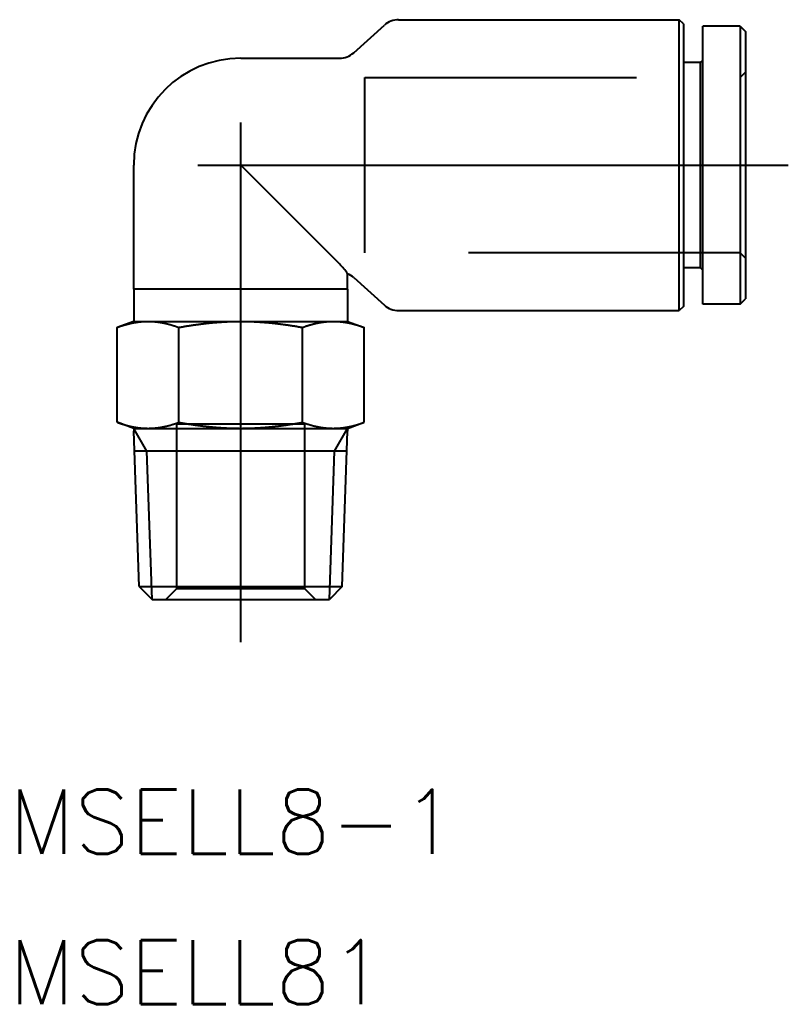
# Model space of a CAD drawing. Extents: x -10.3 to 61.2, y -18.9 to 29.1.
# Drawn here: x -10.33 to 25.6, y -18.92 to 27.1 of the extents above; entities that cross this region are included whole.
import ezdxf

# ---------------------------------------------------------------- set-up
doc = ezdxf.new("R2010")
doc.units = 0
doc.linetypes.add('CENTER', pattern=[50.8, 31.75, -6.35, 6.35, -6.35])
doc.linetypes.add('DASHED', pattern=[19.05, 12.7, -6.35])
doc.layers.get('0').update_dxf_attribs({"linetype": 'CONTINUOUS'})
doc.layers.add('CENTER', color=1, linetype='CENTER')
doc.styles.get("Standard").update_dxf_attribs({"font": 'txt.shx', "height": 3, "bigfont": 'bigfont.shx'})

msp = doc.modelspace()

# ---------------------------------------------------------------- linework, layer by layer
at = {"color": 7, "linetype": 'CONTINUOUS'}
for p, q in [((5.285229, 25.556706), (6.714771, 26.843294)), ((7.383736, 27.1), (20.5, 27.1)), ((20.5, 13.5), (20.5, 27.1)), ((20.7, 26.9), (20.5, 27.1)), ((20.7, 26.9), (20.7, 13.7)), ((21.6, 13.8), (21.6, 26.8)), ((23.35, 26.8), (21.6, 26.8)), ((23.35, 26.8), (23.35, 13.8)), ((23.35, 26.8), (23.6, 26.55)), ((23.6, 26.55), (23.6, 14.05)), ((0, 25.3), (4.616264, 25.3)), ((21.5, 25.1), (20.7, 25.1)), ((21.5, 25.1), (21.6, 25.2)), ((21.5, 15.5), (21.5, 25.1)), ((-5, 14.5), (-5, 20.3)), ((4.616264, 15.683736), (0, 20.3)), ((5, 14.5), (5, 15.223443)), ((21.5, 15.5), (20.7, 15.5)), ((21.5, 15.5), (21.6, 15.4)), ((5.285229, 15.043294), (6.714771, 13.756706)), ((-5, 14.5), (-5, 13)), ((-4.330127, 14.5), (-5, 14.5)), ((0, 14.5), (-4.330127, 14.5)), ((4.330127, 14.5), (0, 14.5)), ((5, 14.5), (4.330127, 14.5)), ((5, 14.5), (5, 13)), ((23.35, 13.8), (23.6, 14.05)), ((7.383736, 13.5), (20.5, 13.5)), ((20.7, 13.7), (20.5, 13.5)), ((23.35, 13.8), (21.6, 13.8)), ((-5, 13), (-5.773503, 12.718468)), ((-5, 13), (5, 13)), ((5, 13), (5.773503, 12.718468)), ((-5.773503, 8.281532), (-5.773503, 12.718468)), ((-2.886751, 8.281532), (-2.886751, 12.718468)), ((2.886751, 8.281532), (2.886751, 12.718468)), ((5.773503, 8.281532), (5.773503, 12.718468)), ((-5, 8), (-5.773503, 8.281532)), ((-5, 8), (5, 8)), ((-5, 8), (-5, 7.86453)), ((-4.746388, 0.602023), (-5, 7.86453)), ((4.746388, 0.602023), (5, 7.86453)), ((5, 8), (5.773503, 8.281532)), ((5, 8), (5, 7.86453)), ((4.967631, 6.937614), (-4.967631, 6.937614)), ((-4.746388, 0.602023), (4.746388, 0.602023)), ((-4.746388, 0.602023), (-4.144365, 0)), ((4.746388, 0.602023), (4.144365, 0)), ((-4.144365, 0), (4.144365, 0))]:
    msp.add_line(p, q, dxfattribs=at)
at = {"color": 3, "linetype": 'DASHED'}
for p, q in [((5.8, 24.4), (23.35, 24.4)), ((5.8, 16.2), (5.8, 24.4)), ((23.35, 24.4), (23.6, 24.65)), ((23.35, 16.2), (5.8, 16.2)), ((23.6, 15.95), (23.35, 16.2)), ((-3, 8.2), (-3, 0.5)), ((3, 8.2), (-3, 8.2)), ((3, 0.5), (3, 8.2)), ((-3, 0.5), (-3.5, 0)), ((3, 0.5), (-3, 0.5)), ((3.5, 0), (3, 0.5))]:
    msp.add_line(p, q, dxfattribs=at)
at = {"color": 3, "linetype": 'CONTINUOUS'}
for p, q in [((-4.386631, 6.937614), (-5, 8)), ((4.386631, 6.937614), (5, 8)), ((-4.144365, 0), (-4.386631, 6.937614)), ((4.144365, 0), (4.386631, 6.937614))]:
    msp.add_line(p, q, dxfattribs=at)
at = {"color": 7}
for points in [[(-5.7735, 12.7185, 0), (-5.75769, 12.7242, 0), (-5.74192, 12.7299, 0), (-5.72618, 12.7355, 0), (-5.71047, 12.741, 0), (-5.69479, 12.7465, 0), (-5.67914, 12.752, 0), (-5.66352, 12.7573, 0), (-5.64793, 12.7626, 0), (-5.63237, 12.7679, 0), (-5.61684, 12.7731, 0), (-5.60134, 12.7782, 0), (-5.58586, 12.7833, 0), (-5.57041, 12.7883, 0), (-5.55498, 12.7933, 0), (-5.53958, 12.7982, 0), (-5.52421, 12.8031, 0), (-5.50886, 12.8079, 0), (-5.49353, 12.8126, 0), (-5.47822, 12.8173, 0), (-5.46294, 12.8219, 0), (-5.44768, 12.8264, 0), (-5.43244, 12.831, 0), (-5.41721, 12.8354, 0), (-5.40201, 12.8398, 0), (-5.38683, 12.8441, 0), (-5.37166, 12.8484, 0), (-5.35651, 12.8526, 0), (-5.34138, 12.8568, 0), (-5.32627, 12.8609, 0), (-5.31117, 12.8649, 0), (-5.29608, 12.8689, 0), (-5.28101, 12.8728, 0), (-5.26595, 12.8767, 0), (-5.25091, 12.8805, 0), (-5.23588, 12.8842, 0), (-5.22086, 12.8879, 0), (-5.20585, 12.8916, 0), (-5.19085, 12.8952, 0), (-5.17586, 12.8987, 0), (-5.16088, 12.9022, 0), (-5.14591, 12.9056, 0), (-5.13095, 12.9089, 0), (-5.11599, 12.9122, 0), (-5.10104, 12.9154, 0), (-5.0861, 12.9186, 0), (-5.07116, 12.9217, 0), (-5.05622, 12.9248, 0), (-5.04129, 12.9278, 0), (-5.02636, 12.9307, 0), (-5.01144, 12.9336, 0), (-4.99651, 12.9365, 0), (-4.98159, 12.9392, 0), (-4.96667, 12.9419, 0), (-4.95175, 12.9446, 0), (-4.93682, 12.9472, 0), (-4.92189, 12.9497, 0), (-4.90697, 12.9522, 0), (-4.89203, 12.9546, 0), (-4.8771, 12.957, 0), (-4.86216, 12.9592, 0), (-4.84721, 12.9615, 0), (-4.83226, 12.9637, 0), (-4.8173, 12.9658, 0), (-4.80233, 12.9678, 0), (-4.78736, 12.9698, 0), (-4.77237, 12.9717, 0), (-4.75738, 12.9736, 0), (-4.74237, 12.9754, 0), (-4.72735, 12.9772, 0), (-4.71232, 12.9789, 0), (-4.69728, 12.9805, 0), (-4.68222, 12.982, 0), (-4.66715, 12.9835, 0), (-4.65207, 12.985, 0), (-4.63696, 12.9863, 0), (-4.62184, 12.9877, 0), (-4.60671, 12.9889, 0), (-4.59155, 12.9901, 0), (-4.57637, 12.9912, 0), (-4.56117, 12.9922, 0), (-4.54596, 12.9932, 0), (-4.53071, 12.9942, 0), (-4.51545, 12.995, 0), (-4.50016, 12.9958, 0), (-4.48485, 12.9965, 0), (-4.46951, 12.9972, 0), (-4.45414, 12.9978, 0), (-4.43875, 12.9983, 0), (-4.42332, 12.9987, 0), (-4.40787, 12.9991, 0), (-4.39239, 12.9994, 0), (-4.37687, 12.9997, 0), (-4.36132, 12.9999, 0), (-4.34574, 13, 0), (-4.33013, 13, 0)], [(-4.33013, 13, 0), (-4.31451, 13, 0), (-4.29893, 12.9999, 0), (-4.28338, 12.9997, 0), (-4.26787, 12.9994, 0), (-4.25238, 12.9991, 0), (-4.23693, 12.9987, 0), (-4.22151, 12.9983, 0), (-4.20611, 12.9978, 0), (-4.19075, 12.9972, 0), (-4.17541, 12.9965, 0), (-4.16009, 12.9958, 0), (-4.1448, 12.995, 0), (-4.12954, 12.9942, 0), (-4.1143, 12.9932, 0), (-4.09908, 12.9922, 0), (-4.08388, 12.9912, 0), (-4.06871, 12.9901, 0), (-4.05355, 12.9889, 0), (-4.03841, 12.9877, 0), (-4.02329, 12.9863, 0), (-4.00819, 12.985, 0), (-3.9931, 12.9835, 0), (-3.97803, 12.982, 0), (-3.96297, 12.9805, 0), (-3.94793, 12.9789, 0), (-3.9329, 12.9772, 0), (-3.91788, 12.9754, 0), (-3.90288, 12.9736, 0), (-3.88788, 12.9717, 0), (-3.8729, 12.9698, 0), (-3.85792, 12.9678, 0), (-3.84296, 12.9658, 0), (-3.828, 12.9637, 0), (-3.81304, 12.9615, 0), (-3.7981, 12.9592, 0), (-3.78316, 12.957, 0), (-3.76822, 12.9546, 0), (-3.75329, 12.9522, 0), (-3.73836, 12.9497, 0), (-3.72343, 12.9472, 0), (-3.70851, 12.9446, 0), (-3.69359, 12.9419, 0), (-3.67866, 12.9392, 0), (-3.66374, 12.9365, 0), (-3.64882, 12.9336, 0), (-3.63389, 12.9307, 0), (-3.61896, 12.9278, 0), (-3.60403, 12.9248, 0), (-3.5891, 12.9217, 0), (-3.57416, 12.9186, 0), (-3.55921, 12.9154, 0), (-3.54426, 12.9122, 0), (-3.52931, 12.9089, 0), (-3.51434, 12.9056, 0), (-3.49937, 12.9022, 0), (-3.48439, 12.8987, 0), (-3.4694, 12.8952, 0), (-3.4544, 12.8916, 0), (-3.4394, 12.8879, 0), (-3.42438, 12.8842, 0), (-3.40934, 12.8805, 0), (-3.3943, 12.8767, 0), (-3.37924, 12.8728, 0), (-3.36417, 12.8689, 0), (-3.34909, 12.8649, 0), (-3.33399, 12.8609, 0), (-3.31887, 12.8568, 0), (-3.30374, 12.8526, 0), (-3.28859, 12.8484, 0), (-3.27343, 12.8441, 0), (-3.25824, 12.8398, 0), (-3.24304, 12.8354, 0), (-3.22782, 12.831, 0), (-3.21258, 12.8264, 0), (-3.19731, 12.8219, 0), (-3.18203, 12.8173, 0), (-3.16672, 12.8126, 0), (-3.1514, 12.8079, 0), (-3.13604, 12.8031, 0), (-3.12067, 12.7982, 0), (-3.10527, 12.7933, 0), (-3.08984, 12.7883, 0), (-3.07439, 12.7833, 0), (-3.05892, 12.7782, 0), (-3.04341, 12.7731, 0), (-3.02788, 12.7679, 0), (-3.01232, 12.7626, 0), (-2.99673, 12.7573, 0), (-2.98112, 12.752, 0), (-2.96547, 12.7465, 0), (-2.94979, 12.741, 0), (-2.93408, 12.7355, 0), (-2.91834, 12.7299, 0), (-2.90256, 12.7242, 0), (-2.88675, 12.7185, 0)], [(-2.88675, 12.7185, 0), (-2.85513, 12.7242, 0), (-2.82358, 12.7299, 0), (-2.7921, 12.7355, 0), (-2.76068, 12.741, 0), (-2.72932, 12.7465, 0), (-2.69802, 12.752, 0), (-2.66679, 12.7573, 0), (-2.63561, 12.7626, 0), (-2.60449, 12.7679, 0), (-2.57343, 12.7731, 0), (-2.54242, 12.7782, 0), (-2.51147, 12.7833, 0), (-2.48056, 12.7883, 0), (-2.44971, 12.7933, 0), (-2.41892, 12.7982, 0), (-2.38816, 12.8031, 0), (-2.35746, 12.8079, 0), (-2.3268, 12.8126, 0), (-2.29619, 12.8173, 0), (-2.26563, 12.8219, 0), (-2.2351, 12.8264, 0), (-2.20462, 12.831, 0), (-2.17417, 12.8354, 0), (-2.14377, 12.8398, 0), (-2.1134, 12.8441, 0), (-2.08307, 12.8484, 0), (-2.05277, 12.8526, 0), (-2.02251, 12.8568, 0), (-1.99228, 12.8609, 0), (-1.96208, 12.8649, 0), (-1.93191, 12.8689, 0), (-1.90177, 12.8728, 0), (-1.87165, 12.8767, 0), (-1.84157, 12.8805, 0), (-1.8115, 12.8842, 0), (-1.78146, 12.8879, 0), (-1.75145, 12.8916, 0), (-1.72145, 12.8952, 0), (-1.69147, 12.8987, 0), (-1.66151, 12.9022, 0), (-1.63157, 12.9056, 0), (-1.60164, 12.9089, 0), (-1.57173, 12.9122, 0), (-1.54183, 12.9154, 0), (-1.51194, 12.9186, 0), (-1.48206, 12.9217, 0), (-1.45219, 12.9248, 0), (-1.42233, 12.9278, 0), (-1.39247, 12.9307, 0), (-1.36262, 12.9336, 0), (-1.33277, 12.9365, 0), (-1.30293, 12.9392, 0), (-1.27308, 12.9419, 0), (-1.24324, 12.9446, 0), (-1.21339, 12.9472, 0), (-1.18354, 12.9497, 0), (-1.15368, 12.9522, 0), (-1.12381, 12.9546, 0), (-1.09394, 12.957, 0), (-1.06406, 12.9592, 0), (-1.03417, 12.9615, 0), (-1.00426, 12.9637, 0), (-0.974343, 12.9658, 0), (-0.944408, 12.9678, 0), (-0.914457, 12.9698, 0), (-0.884488, 12.9717, 0), (-0.854498, 12.9736, 0), (-0.824487, 12.9754, 0), (-0.794453, 12.9772, 0), (-0.764394, 12.9789, 0), (-0.734309, 12.9805, 0), (-0.704196, 12.982, 0), (-0.674053, 12.9835, 0), (-0.64388, 12.985, 0), (-0.613674, 12.9863, 0), (-0.583433, 12.9877, 0), (-0.553157, 12.9889, 0), (-0.522842, 12.9901, 0), (-0.492489, 12.9912, 0), (-0.462094, 12.9922, 0), (-0.431656, 12.9932, 0), (-0.401174, 12.9942, 0), (-0.370645, 12.995, 0), (-0.340067, 12.9958, 0), (-0.30944, 12.9965, 0), (-0.278761, 12.9972, 0), (-0.248028, 12.9978, 0), (-0.21724, 12.9983, 0), (-0.186394, 12.9987, 0), (-0.155488, 12.9991, 0), (-0.124521, 12.9994, 0), (-0.093491, 12.9997, 0), (-0.062395, 12.9999, 0), (-0.031232, 13, 0), (0, 13, 0)], [(0, 13, 0), (0.031232, 13, 0), (0.062395, 12.9999, 0), (0.093491, 12.9997, 0), (0.124521, 12.9994, 0), (0.155488, 12.9991, 0), (0.186394, 12.9987, 0), (0.21724, 12.9983, 0), (0.248028, 12.9978, 0), (0.278761, 12.9972, 0), (0.30944, 12.9965, 0), (0.340067, 12.9958, 0), (0.370645, 12.995, 0), (0.401174, 12.9942, 0), (0.431656, 12.9932, 0), (0.462094, 12.9922, 0), (0.492489, 12.9912, 0), (0.522842, 12.9901, 0), (0.553157, 12.9889, 0), (0.583433, 12.9877, 0), (0.613674, 12.9863, 0), (0.64388, 12.985, 0), (0.674053, 12.9835, 0), (0.704196, 12.982, 0), (0.734309, 12.9805, 0), (0.764394, 12.9789, 0), (0.794453, 12.9772, 0), (0.824487, 12.9754, 0), (0.854498, 12.9736, 0), (0.884488, 12.9717, 0), (0.914457, 12.9698, 0), (0.944408, 12.9678, 0), (0.974343, 12.9658, 0), (1.00426, 12.9637, 0), (1.03417, 12.9615, 0), (1.06406, 12.9592, 0), (1.09394, 12.957, 0), (1.12381, 12.9546, 0), (1.15368, 12.9522, 0), (1.18354, 12.9497, 0), (1.21339, 12.9472, 0), (1.24324, 12.9446, 0), (1.27308, 12.9419, 0), (1.30293, 12.9392, 0), (1.33277, 12.9365, 0), (1.36262, 12.9336, 0), (1.39247, 12.9307, 0), (1.42233, 12.9278, 0), (1.45219, 12.9248, 0), (1.48206, 12.9217, 0), (1.51194, 12.9186, 0), (1.54183, 12.9154, 0), (1.57173, 12.9122, 0), (1.60164, 12.9089, 0), (1.63157, 12.9056, 0), (1.66151, 12.9022, 0), (1.69147, 12.8987, 0), (1.72145, 12.8952, 0), (1.75145, 12.8916, 0), (1.78146, 12.8879, 0), (1.8115, 12.8842, 0), (1.84157, 12.8805, 0), (1.87165, 12.8767, 0), (1.90177, 12.8728, 0), (1.93191, 12.8689, 0), (1.96208, 12.8649, 0), (1.99228, 12.8609, 0), (2.02251, 12.8568, 0), (2.05277, 12.8526, 0), (2.08307, 12.8484, 0), (2.1134, 12.8441, 0), (2.14377, 12.8398, 0), (2.17417, 12.8354, 0), (2.20462, 12.831, 0), (2.2351, 12.8264, 0), (2.26563, 12.8219, 0), (2.29619, 12.8173, 0), (2.3268, 12.8126, 0), (2.35746, 12.8079, 0), (2.38816, 12.8031, 0), (2.41892, 12.7982, 0), (2.44971, 12.7933, 0), (2.48056, 12.7883, 0), (2.51147, 12.7833, 0), (2.54242, 12.7782, 0), (2.57343, 12.7731, 0), (2.60449, 12.7679, 0), (2.63561, 12.7626, 0), (2.66679, 12.7573, 0), (2.69802, 12.752, 0), (2.72932, 12.7465, 0), (2.76068, 12.741, 0), (2.7921, 12.7355, 0), (2.82358, 12.7299, 0), (2.85513, 12.7242, 0), (2.88675, 12.7185, 0)], [(2.88675, 12.7185, 0), (2.90256, 12.7242, 0), (2.91834, 12.7299, 0), (2.93408, 12.7355, 0), (2.94979, 12.741, 0), (2.96547, 12.7465, 0), (2.98112, 12.752, 0), (2.99673, 12.7573, 0), (3.01232, 12.7626, 0), (3.02788, 12.7679, 0), (3.04341, 12.7731, 0), (3.05892, 12.7782, 0), (3.07439, 12.7833, 0), (3.08984, 12.7883, 0), (3.10527, 12.7933, 0), (3.12067, 12.7982, 0), (3.13604, 12.8031, 0), (3.1514, 12.8079, 0), (3.16672, 12.8126, 0), (3.18203, 12.8173, 0), (3.19731, 12.8219, 0), (3.21258, 12.8264, 0), (3.22782, 12.831, 0), (3.24304, 12.8354, 0), (3.25824, 12.8398, 0), (3.27343, 12.8441, 0), (3.28859, 12.8484, 0), (3.30374, 12.8526, 0), (3.31887, 12.8568, 0), (3.33399, 12.8609, 0), (3.34909, 12.8649, 0), (3.36417, 12.8689, 0), (3.37924, 12.8728, 0), (3.3943, 12.8767, 0), (3.40934, 12.8805, 0), (3.42438, 12.8842, 0), (3.4394, 12.8879, 0), (3.4544, 12.8916, 0), (3.4694, 12.8952, 0), (3.48439, 12.8987, 0), (3.49937, 12.9022, 0), (3.51434, 12.9056, 0), (3.52931, 12.9089, 0), (3.54426, 12.9122, 0), (3.55921, 12.9154, 0), (3.57416, 12.9186, 0), (3.5891, 12.9217, 0), (3.60403, 12.9248, 0), (3.61896, 12.9278, 0), (3.63389, 12.9307, 0), (3.64882, 12.9336, 0), (3.66374, 12.9365, 0), (3.67866, 12.9392, 0), (3.69359, 12.9419, 0), (3.70851, 12.9446, 0), (3.72343, 12.9472, 0), (3.73836, 12.9497, 0), (3.75329, 12.9522, 0), (3.76822, 12.9546, 0), (3.78316, 12.957, 0), (3.7981, 12.9592, 0), (3.81304, 12.9615, 0), (3.828, 12.9637, 0), (3.84296, 12.9658, 0), (3.85792, 12.9678, 0), (3.8729, 12.9698, 0), (3.88788, 12.9717, 0), (3.90288, 12.9736, 0), (3.91788, 12.9754, 0), (3.9329, 12.9772, 0), (3.94793, 12.9789, 0), (3.96297, 12.9805, 0), (3.97803, 12.982, 0), (3.9931, 12.9835, 0), (4.00819, 12.985, 0), (4.02329, 12.9863, 0), (4.03841, 12.9877, 0), (4.05355, 12.9889, 0), (4.06871, 12.9901, 0), (4.08388, 12.9912, 0), (4.09908, 12.9922, 0), (4.1143, 12.9932, 0), (4.12954, 12.9942, 0), (4.1448, 12.995, 0), (4.16009, 12.9958, 0), (4.17541, 12.9965, 0), (4.19075, 12.9972, 0), (4.20611, 12.9978, 0), (4.22151, 12.9983, 0), (4.23693, 12.9987, 0), (4.25238, 12.9991, 0), (4.26787, 12.9994, 0), (4.28338, 12.9997, 0), (4.29893, 12.9999, 0), (4.31451, 13, 0), (4.33013, 13, 0)], [(4.33013, 13, 0), (4.34574, 13, 0), (4.36132, 12.9999, 0), (4.37687, 12.9997, 0), (4.39239, 12.9994, 0), (4.40787, 12.9991, 0), (4.42332, 12.9987, 0), (4.43875, 12.9983, 0), (4.45414, 12.9978, 0), (4.46951, 12.9972, 0), (4.48485, 12.9965, 0), (4.50016, 12.9958, 0), (4.51545, 12.995, 0), (4.53071, 12.9942, 0), (4.54596, 12.9932, 0), (4.56117, 12.9922, 0), (4.57637, 12.9912, 0), (4.59155, 12.9901, 0), (4.60671, 12.9889, 0), (4.62184, 12.9877, 0), (4.63696, 12.9863, 0), (4.65207, 12.985, 0), (4.66715, 12.9835, 0), (4.68222, 12.982, 0), (4.69728, 12.9805, 0), (4.71232, 12.9789, 0), (4.72735, 12.9772, 0), (4.74237, 12.9754, 0), (4.75738, 12.9736, 0), (4.77237, 12.9717, 0), (4.78736, 12.9698, 0), (4.80233, 12.9678, 0), (4.8173, 12.9658, 0), (4.83226, 12.9637, 0), (4.84721, 12.9615, 0), (4.86216, 12.9592, 0), (4.8771, 12.957, 0), (4.89203, 12.9546, 0), (4.90697, 12.9522, 0), (4.92189, 12.9497, 0), (4.93682, 12.9472, 0), (4.95175, 12.9446, 0), (4.96667, 12.9419, 0), (4.98159, 12.9392, 0), (4.99651, 12.9365, 0), (5.01144, 12.9336, 0), (5.02636, 12.9307, 0), (5.04129, 12.9278, 0), (5.05622, 12.9248, 0), (5.07116, 12.9217, 0), (5.0861, 12.9186, 0), (5.10104, 12.9154, 0), (5.11599, 12.9122, 0), (5.13095, 12.9089, 0), (5.14591, 12.9056, 0), (5.16088, 12.9022, 0), (5.17586, 12.8987, 0), (5.19085, 12.8952, 0), (5.20585, 12.8916, 0), (5.22086, 12.8879, 0), (5.23588, 12.8842, 0), (5.25091, 12.8805, 0), (5.26595, 12.8767, 0), (5.28101, 12.8728, 0), (5.29608, 12.8689, 0), (5.31117, 12.8649, 0), (5.32627, 12.8609, 0), (5.34138, 12.8568, 0), (5.35651, 12.8526, 0), (5.37166, 12.8484, 0), (5.38683, 12.8441, 0), (5.40201, 12.8398, 0), (5.41721, 12.8354, 0), (5.43244, 12.831, 0), (5.44768, 12.8264, 0), (5.46294, 12.8219, 0), (5.47822, 12.8173, 0), (5.49353, 12.8126, 0), (5.50886, 12.8079, 0), (5.52421, 12.8031, 0), (5.53958, 12.7982, 0), (5.55498, 12.7933, 0), (5.57041, 12.7883, 0), (5.58586, 12.7833, 0), (5.60134, 12.7782, 0), (5.61684, 12.7731, 0), (5.63237, 12.7679, 0), (5.64793, 12.7626, 0), (5.66352, 12.7573, 0), (5.67914, 12.752, 0), (5.69479, 12.7465, 0), (5.71047, 12.741, 0), (5.72618, 12.7355, 0), (5.74192, 12.7299, 0), (5.75769, 12.7242, 0), (5.7735, 12.7185, 0)], [(-5.7735, 8.28153, 0), (-5.75769, 8.2758, 0), (-5.74192, 8.27013, 0), (-5.72618, 8.26452, 0), (-5.71047, 8.25897, 0), (-5.69479, 8.25348, 0), (-5.67914, 8.24804, 0), (-5.66352, 8.24267, 0), (-5.64793, 8.23735, 0), (-5.63237, 8.23209, 0), (-5.61684, 8.2269, 0), (-5.60134, 8.22176, 0), (-5.58586, 8.21667, 0), (-5.57041, 8.21165, 0), (-5.55498, 8.20669, 0), (-5.53958, 8.20178, 0), (-5.52421, 8.19693, 0), (-5.50886, 8.19214, 0), (-5.49353, 8.1874, 0), (-5.47822, 8.18273, 0), (-5.46294, 8.17811, 0), (-5.44768, 8.17355, 0), (-5.43244, 8.16905, 0), (-5.41721, 8.16461, 0), (-5.40201, 8.16022, 0), (-5.38683, 8.15589, 0), (-5.37166, 8.15162, 0), (-5.35651, 8.1474, 0), (-5.34138, 8.14325, 0), (-5.32627, 8.13915, 0), (-5.31117, 8.1351, 0), (-5.29608, 8.13112, 0), (-5.28101, 8.12719, 0), (-5.26595, 8.12332, 0), (-5.25091, 8.11951, 0), (-5.23588, 8.11576, 0), (-5.22086, 8.11206, 0), (-5.20585, 8.10842, 0), (-5.19085, 8.10484, 0), (-5.17586, 8.10131, 0), (-5.16088, 8.09785, 0), (-5.14591, 8.09444, 0), (-5.13095, 8.09109, 0), (-5.11599, 8.0878, 0), (-5.10104, 8.08456, 0), (-5.0861, 8.08138, 0), (-5.07116, 8.07826, 0), (-5.05622, 8.0752, 0), (-5.04129, 8.0722, 0), (-5.02636, 8.06926, 0), (-5.01144, 8.06637, 0), (-4.99651, 8.06354, 0), (-4.98159, 8.06077, 0), (-4.96667, 8.05806, 0), (-4.95175, 8.05541, 0), (-4.93682, 8.05282, 0), (-4.92189, 8.05029, 0), (-4.90697, 8.04782, 0), (-4.89203, 8.0454, 0), (-4.8771, 8.04305, 0), (-4.86216, 8.04075, 0), (-4.84721, 8.03852, 0), (-4.83226, 8.03634, 0), (-4.8173, 8.03423, 0), (-4.80233, 8.03218, 0), (-4.78736, 8.03019, 0), (-4.77237, 8.02825, 0), (-4.75738, 8.02638, 0), (-4.74237, 8.02458, 0), (-4.72735, 8.02283, 0), (-4.71232, 8.02114, 0), (-4.69728, 8.01952, 0), (-4.68222, 8.01796, 0), (-4.66715, 8.01646, 0), (-4.65207, 8.01503, 0), (-4.63696, 8.01366, 0), (-4.62184, 8.01235, 0), (-4.60671, 8.0111, 0), (-4.59155, 8.00992, 0), (-4.57637, 8.00881, 0), (-4.56117, 8.00776, 0), (-4.54596, 8.00677, 0), (-4.53071, 8.00585, 0), (-4.51545, 8.00499, 0), (-4.50016, 8.0042, 0), (-4.48485, 8.00348, 0), (-4.46951, 8.00283, 0), (-4.45414, 8.00224, 0), (-4.43875, 8.00172, 0), (-4.42332, 8.00126, 0), (-4.40787, 8.00088, 0), (-4.39239, 8.00056, 0), (-4.37687, 8.00032, 0), (-4.36132, 8.00014, 0), (-4.34574, 8.00004, 0), (-4.33013, 8, 0)], [(-4.33013, 8, 0), (-4.31451, 8.00004, 0), (-4.29893, 8.00014, 0), (-4.28338, 8.00032, 0), (-4.26787, 8.00056, 0), (-4.25238, 8.00088, 0), (-4.23693, 8.00126, 0), (-4.22151, 8.00172, 0), (-4.20611, 8.00224, 0), (-4.19075, 8.00283, 0), (-4.17541, 8.00348, 0), (-4.16009, 8.0042, 0), (-4.1448, 8.00499, 0), (-4.12954, 8.00585, 0), (-4.1143, 8.00677, 0), (-4.09908, 8.00776, 0), (-4.08388, 8.00881, 0), (-4.06871, 8.00992, 0), (-4.05355, 8.0111, 0), (-4.03841, 8.01235, 0), (-4.02329, 8.01366, 0), (-4.00819, 8.01503, 0), (-3.9931, 8.01646, 0), (-3.97803, 8.01796, 0), (-3.96297, 8.01952, 0), (-3.94793, 8.02114, 0), (-3.9329, 8.02283, 0), (-3.91788, 8.02458, 0), (-3.90288, 8.02638, 0), (-3.88788, 8.02825, 0), (-3.8729, 8.03019, 0), (-3.85792, 8.03218, 0), (-3.84296, 8.03423, 0), (-3.828, 8.03634, 0), (-3.81304, 8.03852, 0), (-3.7981, 8.04075, 0), (-3.78316, 8.04305, 0), (-3.76822, 8.0454, 0), (-3.75329, 8.04782, 0), (-3.73836, 8.05029, 0), (-3.72343, 8.05282, 0), (-3.70851, 8.05541, 0), (-3.69359, 8.05806, 0), (-3.67866, 8.06077, 0), (-3.66374, 8.06354, 0), (-3.64882, 8.06637, 0), (-3.63389, 8.06926, 0), (-3.61896, 8.0722, 0), (-3.60403, 8.0752, 0), (-3.5891, 8.07826, 0), (-3.57416, 8.08138, 0), (-3.55921, 8.08456, 0), (-3.54426, 8.0878, 0), (-3.52931, 8.09109, 0), (-3.51434, 8.09444, 0), (-3.49937, 8.09785, 0), (-3.48439, 8.10131, 0), (-3.4694, 8.10484, 0), (-3.4544, 8.10842, 0), (-3.4394, 8.11206, 0), (-3.42438, 8.11576, 0), (-3.40934, 8.11951, 0), (-3.3943, 8.12332, 0), (-3.37924, 8.12719, 0), (-3.36417, 8.13112, 0), (-3.34909, 8.1351, 0), (-3.33399, 8.13915, 0), (-3.31887, 8.14325, 0), (-3.30374, 8.1474, 0), (-3.28859, 8.15162, 0), (-3.27343, 8.15589, 0), (-3.25824, 8.16022, 0), (-3.24304, 8.16461, 0), (-3.22782, 8.16905, 0), (-3.21258, 8.17355, 0), (-3.19731, 8.17811, 0), (-3.18203, 8.18273, 0), (-3.16672, 8.1874, 0), (-3.1514, 8.19214, 0), (-3.13604, 8.19693, 0), (-3.12067, 8.20178, 0), (-3.10527, 8.20669, 0), (-3.08984, 8.21165, 0), (-3.07439, 8.21667, 0), (-3.05892, 8.22176, 0), (-3.04341, 8.2269, 0), (-3.02788, 8.23209, 0), (-3.01232, 8.23735, 0), (-2.99673, 8.24267, 0), (-2.98112, 8.24804, 0), (-2.96547, 8.25348, 0), (-2.94979, 8.25897, 0), (-2.93408, 8.26452, 0), (-2.91834, 8.27013, 0), (-2.90256, 8.2758, 0), (-2.88675, 8.28153, 0)], [(-2.88675, 8.28153, 0), (-2.85513, 8.2758, 0), (-2.82358, 8.27013, 0), (-2.7921, 8.26452, 0), (-2.76068, 8.25897, 0), (-2.72932, 8.25348, 0), (-2.69802, 8.24804, 0), (-2.66679, 8.24267, 0), (-2.63561, 8.23735, 0), (-2.60449, 8.23209, 0), (-2.57343, 8.2269, 0), (-2.54242, 8.22176, 0), (-2.51147, 8.21667, 0), (-2.48056, 8.21165, 0), (-2.44971, 8.20669, 0), (-2.41892, 8.20178, 0), (-2.38816, 8.19693, 0), (-2.35746, 8.19214, 0), (-2.3268, 8.1874, 0), (-2.29619, 8.18273, 0), (-2.26563, 8.17811, 0), (-2.2351, 8.17355, 0), (-2.20462, 8.16905, 0), (-2.17417, 8.16461, 0), (-2.14377, 8.16022, 0), (-2.1134, 8.15589, 0), (-2.08307, 8.15162, 0), (-2.05277, 8.1474, 0), (-2.02251, 8.14325, 0), (-1.99228, 8.13915, 0), (-1.96208, 8.1351, 0), (-1.93191, 8.13112, 0), (-1.90177, 8.12719, 0), (-1.87165, 8.12332, 0), (-1.84157, 8.11951, 0), (-1.8115, 8.11576, 0), (-1.78146, 8.11206, 0), (-1.75145, 8.10842, 0), (-1.72145, 8.10484, 0), (-1.69147, 8.10131, 0), (-1.66151, 8.09785, 0), (-1.63157, 8.09444, 0), (-1.60164, 8.09109, 0), (-1.57173, 8.0878, 0), (-1.54183, 8.08456, 0), (-1.51194, 8.08138, 0), (-1.48206, 8.07826, 0), (-1.45219, 8.0752, 0), (-1.42233, 8.0722, 0), (-1.39247, 8.06926, 0), (-1.36262, 8.06637, 0), (-1.33277, 8.06354, 0), (-1.30293, 8.06077, 0), (-1.27308, 8.05806, 0), (-1.24324, 8.05541, 0), (-1.21339, 8.05282, 0), (-1.18354, 8.05029, 0), (-1.15368, 8.04782, 0), (-1.12381, 8.0454, 0), (-1.09394, 8.04305, 0), (-1.06406, 8.04075, 0), (-1.03417, 8.03852, 0), (-1.00426, 8.03634, 0), (-0.974343, 8.03423, 0), (-0.944408, 8.03218, 0), (-0.914457, 8.03019, 0), (-0.884488, 8.02825, 0), (-0.854498, 8.02638, 0), (-0.824487, 8.02458, 0), (-0.794453, 8.02283, 0), (-0.764394, 8.02114, 0), (-0.734309, 8.01952, 0), (-0.704196, 8.01796, 0), (-0.674053, 8.01646, 0), (-0.64388, 8.01503, 0), (-0.613674, 8.01366, 0), (-0.583433, 8.01235, 0), (-0.553157, 8.0111, 0), (-0.522842, 8.00992, 0), (-0.492489, 8.00881, 0), (-0.462094, 8.00776, 0), (-0.431656, 8.00677, 0), (-0.401174, 8.00585, 0), (-0.370645, 8.00499, 0), (-0.340067, 8.0042, 0), (-0.30944, 8.00348, 0), (-0.278761, 8.00283, 0), (-0.248028, 8.00224, 0), (-0.21724, 8.00172, 0), (-0.186394, 8.00126, 0), (-0.155488, 8.00088, 0), (-0.124521, 8.00056, 0), (-0.093491, 8.00032, 0), (-0.062395, 8.00014, 0), (-0.031232, 8.00004, 0), (0, 8, 0)], [(0, 8, 0), (0.031232, 8.00004, 0), (0.062395, 8.00014, 0), (0.093491, 8.00032, 0), (0.124521, 8.00056, 0), (0.155488, 8.00088, 0), (0.186394, 8.00126, 0), (0.21724, 8.00172, 0), (0.248028, 8.00224, 0), (0.278761, 8.00283, 0), (0.30944, 8.00348, 0), (0.340067, 8.0042, 0), (0.370645, 8.00499, 0), (0.401174, 8.00585, 0), (0.431656, 8.00677, 0), (0.462094, 8.00776, 0), (0.492489, 8.00881, 0), (0.522842, 8.00992, 0), (0.553157, 8.0111, 0), (0.583433, 8.01235, 0), (0.613674, 8.01366, 0), (0.64388, 8.01503, 0), (0.674053, 8.01646, 0), (0.704196, 8.01796, 0), (0.734309, 8.01952, 0), (0.764394, 8.02114, 0), (0.794453, 8.02283, 0), (0.824487, 8.02458, 0), (0.854498, 8.02638, 0), (0.884488, 8.02825, 0), (0.914457, 8.03019, 0), (0.944408, 8.03218, 0), (0.974343, 8.03423, 0), (1.00426, 8.03634, 0), (1.03417, 8.03852, 0), (1.06406, 8.04075, 0), (1.09394, 8.04305, 0), (1.12381, 8.0454, 0), (1.15368, 8.04782, 0), (1.18354, 8.05029, 0), (1.21339, 8.05282, 0), (1.24324, 8.05541, 0), (1.27308, 8.05806, 0), (1.30293, 8.06077, 0), (1.33277, 8.06354, 0), (1.36262, 8.06637, 0), (1.39247, 8.06926, 0), (1.42233, 8.0722, 0), (1.45219, 8.0752, 0), (1.48206, 8.07826, 0), (1.51194, 8.08138, 0), (1.54183, 8.08456, 0), (1.57173, 8.0878, 0), (1.60164, 8.09109, 0), (1.63157, 8.09444, 0), (1.66151, 8.09785, 0), (1.69147, 8.10131, 0), (1.72145, 8.10484, 0), (1.75145, 8.10842, 0), (1.78146, 8.11206, 0), (1.8115, 8.11576, 0), (1.84157, 8.11951, 0), (1.87165, 8.12332, 0), (1.90177, 8.12719, 0), (1.93191, 8.13112, 0), (1.96208, 8.1351, 0), (1.99228, 8.13915, 0), (2.02251, 8.14325, 0), (2.05277, 8.1474, 0), (2.08307, 8.15162, 0), (2.1134, 8.15589, 0), (2.14377, 8.16022, 0), (2.17417, 8.16461, 0), (2.20462, 8.16905, 0), (2.2351, 8.17355, 0), (2.26563, 8.17811, 0), (2.29619, 8.18273, 0), (2.3268, 8.1874, 0), (2.35746, 8.19214, 0), (2.38816, 8.19693, 0), (2.41892, 8.20178, 0), (2.44971, 8.20669, 0), (2.48056, 8.21165, 0), (2.51147, 8.21667, 0), (2.54242, 8.22176, 0), (2.57343, 8.2269, 0), (2.60449, 8.23209, 0), (2.63561, 8.23735, 0), (2.66679, 8.24267, 0), (2.69802, 8.24804, 0), (2.72932, 8.25348, 0), (2.76068, 8.25897, 0), (2.7921, 8.26452, 0), (2.82358, 8.27013, 0), (2.85513, 8.2758, 0), (2.88675, 8.28153, 0)], [(2.88675, 8.28153, 0), (2.90256, 8.2758, 0), (2.91834, 8.27013, 0), (2.93408, 8.26452, 0), (2.94979, 8.25897, 0), (2.96547, 8.25348, 0), (2.98112, 8.24804, 0), (2.99673, 8.24267, 0), (3.01232, 8.23735, 0), (3.02788, 8.23209, 0), (3.04341, 8.2269, 0), (3.05892, 8.22176, 0), (3.07439, 8.21667, 0), (3.08984, 8.21165, 0), (3.10527, 8.20669, 0), (3.12067, 8.20178, 0), (3.13604, 8.19693, 0), (3.1514, 8.19214, 0), (3.16672, 8.1874, 0), (3.18203, 8.18273, 0), (3.19731, 8.17811, 0), (3.21258, 8.17355, 0), (3.22782, 8.16905, 0), (3.24304, 8.16461, 0), (3.25824, 8.16022, 0), (3.27343, 8.15589, 0), (3.28859, 8.15162, 0), (3.30374, 8.1474, 0), (3.31887, 8.14325, 0), (3.33399, 8.13915, 0), (3.34909, 8.1351, 0), (3.36417, 8.13112, 0), (3.37924, 8.12719, 0), (3.3943, 8.12332, 0), (3.40934, 8.11951, 0), (3.42438, 8.11576, 0), (3.4394, 8.11206, 0), (3.4544, 8.10842, 0), (3.4694, 8.10484, 0), (3.48439, 8.10131, 0), (3.49937, 8.09785, 0), (3.51434, 8.09444, 0), (3.52931, 8.09109, 0), (3.54426, 8.0878, 0), (3.55921, 8.08456, 0), (3.57416, 8.08138, 0), (3.5891, 8.07826, 0), (3.60403, 8.0752, 0), (3.61896, 8.0722, 0), (3.63389, 8.06926, 0), (3.64882, 8.06637, 0), (3.66374, 8.06354, 0), (3.67866, 8.06077, 0), (3.69359, 8.05806, 0), (3.70851, 8.05541, 0), (3.72343, 8.05282, 0), (3.73836, 8.05029, 0), (3.75329, 8.04782, 0), (3.76822, 8.0454, 0), (3.78316, 8.04305, 0), (3.7981, 8.04075, 0), (3.81304, 8.03852, 0), (3.828, 8.03634, 0), (3.84296, 8.03423, 0), (3.85792, 8.03218, 0), (3.8729, 8.03019, 0), (3.88788, 8.02825, 0), (3.90288, 8.02638, 0), (3.91788, 8.02458, 0), (3.9329, 8.02283, 0), (3.94793, 8.02114, 0), (3.96297, 8.01952, 0), (3.97803, 8.01796, 0), (3.9931, 8.01646, 0), (4.00819, 8.01503, 0), (4.02329, 8.01366, 0), (4.03841, 8.01235, 0), (4.05355, 8.0111, 0), (4.06871, 8.00992, 0), (4.08388, 8.00881, 0), (4.09908, 8.00776, 0), (4.1143, 8.00677, 0), (4.12954, 8.00585, 0), (4.1448, 8.00499, 0), (4.16009, 8.0042, 0), (4.17541, 8.00348, 0), (4.19075, 8.00283, 0), (4.20611, 8.00224, 0), (4.22151, 8.00172, 0), (4.23693, 8.00126, 0), (4.25238, 8.00088, 0), (4.26787, 8.00056, 0), (4.28338, 8.00032, 0), (4.29893, 8.00014, 0), (4.31451, 8.00004, 0), (4.33013, 8, 0)], [(4.33013, 8, 0), (4.34574, 8.00004, 0), (4.36132, 8.00014, 0), (4.37687, 8.00032, 0), (4.39239, 8.00056, 0), (4.40787, 8.00088, 0), (4.42332, 8.00126, 0), (4.43875, 8.00172, 0), (4.45414, 8.00224, 0), (4.46951, 8.00283, 0), (4.48485, 8.00348, 0), (4.50016, 8.0042, 0), (4.51545, 8.00499, 0), (4.53071, 8.00585, 0), (4.54596, 8.00677, 0), (4.56117, 8.00776, 0), (4.57637, 8.00881, 0), (4.59155, 8.00992, 0), (4.60671, 8.0111, 0), (4.62184, 8.01235, 0), (4.63696, 8.01366, 0), (4.65207, 8.01503, 0), (4.66715, 8.01646, 0), (4.68222, 8.01796, 0), (4.69728, 8.01952, 0), (4.71232, 8.02114, 0), (4.72735, 8.02283, 0), (4.74237, 8.02458, 0), (4.75738, 8.02638, 0), (4.77237, 8.02825, 0), (4.78736, 8.03019, 0), (4.80233, 8.03218, 0), (4.8173, 8.03423, 0), (4.83226, 8.03634, 0), (4.84721, 8.03852, 0), (4.86216, 8.04075, 0), (4.8771, 8.04305, 0), (4.89203, 8.0454, 0), (4.90697, 8.04782, 0), (4.92189, 8.05029, 0), (4.93682, 8.05282, 0), (4.95175, 8.05541, 0), (4.96667, 8.05806, 0), (4.98159, 8.06077, 0), (4.99651, 8.06354, 0), (5.01144, 8.06637, 0), (5.02636, 8.06926, 0), (5.04129, 8.0722, 0), (5.05622, 8.0752, 0), (5.07116, 8.07826, 0), (5.0861, 8.08138, 0), (5.10104, 8.08456, 0), (5.11599, 8.0878, 0), (5.13095, 8.09109, 0), (5.14591, 8.09444, 0), (5.16088, 8.09785, 0), (5.17586, 8.10131, 0), (5.19085, 8.10484, 0), (5.20585, 8.10842, 0), (5.22086, 8.11206, 0), (5.23588, 8.11576, 0), (5.25091, 8.11951, 0), (5.26595, 8.12332, 0), (5.28101, 8.12719, 0), (5.29608, 8.13112, 0), (5.31117, 8.1351, 0), (5.32627, 8.13915, 0), (5.34138, 8.14325, 0), (5.35651, 8.1474, 0), (5.37166, 8.15162, 0), (5.38683, 8.15589, 0), (5.40201, 8.16022, 0), (5.41721, 8.16461, 0), (5.43244, 8.16905, 0), (5.44768, 8.17355, 0), (5.46294, 8.17811, 0), (5.47822, 8.18273, 0), (5.49353, 8.1874, 0), (5.50886, 8.19214, 0), (5.52421, 8.19693, 0), (5.53958, 8.20178, 0), (5.55498, 8.20669, 0), (5.57041, 8.21165, 0), (5.58586, 8.21667, 0), (5.60134, 8.22176, 0), (5.61684, 8.2269, 0), (5.63237, 8.23209, 0), (5.64793, 8.23735, 0), (5.66352, 8.24267, 0), (5.67914, 8.24804, 0), (5.69479, 8.25348, 0), (5.71047, 8.25897, 0), (5.72618, 8.26452, 0), (5.74192, 8.27013, 0), (5.75769, 8.2758, 0), (5.7735, 8.28153, 0)]]:
    msp.add_polyline3d(points, dxfattribs=at)
at = {"color": 7, "linetype": 'CONTINUOUS'}
for centre, radius, start, end in [((7.383736, 26.1), 1, 90, 131.9872125), ((4.616264, 26.3), 1, 270, 311.9872125), ((0, 20.3), 5, 90, 180), ((1.86242, 12.997816), 3.846793, 35.3497954, 44.2846108), ((4.616264, 14.3), 1, 48.0127875, 67.4347077), ((7.383736, 14.5), 1, 228.0127875, 270)]:
    msp.add_arc(centre, radius, start, end, dxfattribs=at)
at = {"layer": 'CENTER', "color": 1, "linetype": 'CENTER'}
for p, q in [((0, -2), (0, 22.3)), ((-2, 20.3), (25.6, 20.3))]:
    msp.add_line(p, q, dxfattribs=at)

# ---------------------------------------------------------------- texts
at = {"color": 7, "linetype": 'CONTINUOUS'}
for s, p in [('MSELL8-1', (-10.846176, -11.887214)), ('MSELL81', (-10.846176, -18.920558))]:
    msp.add_text(s, height=3, dxfattribs=at).set_placement(p)

doc.saveas('drawing.dxf')
